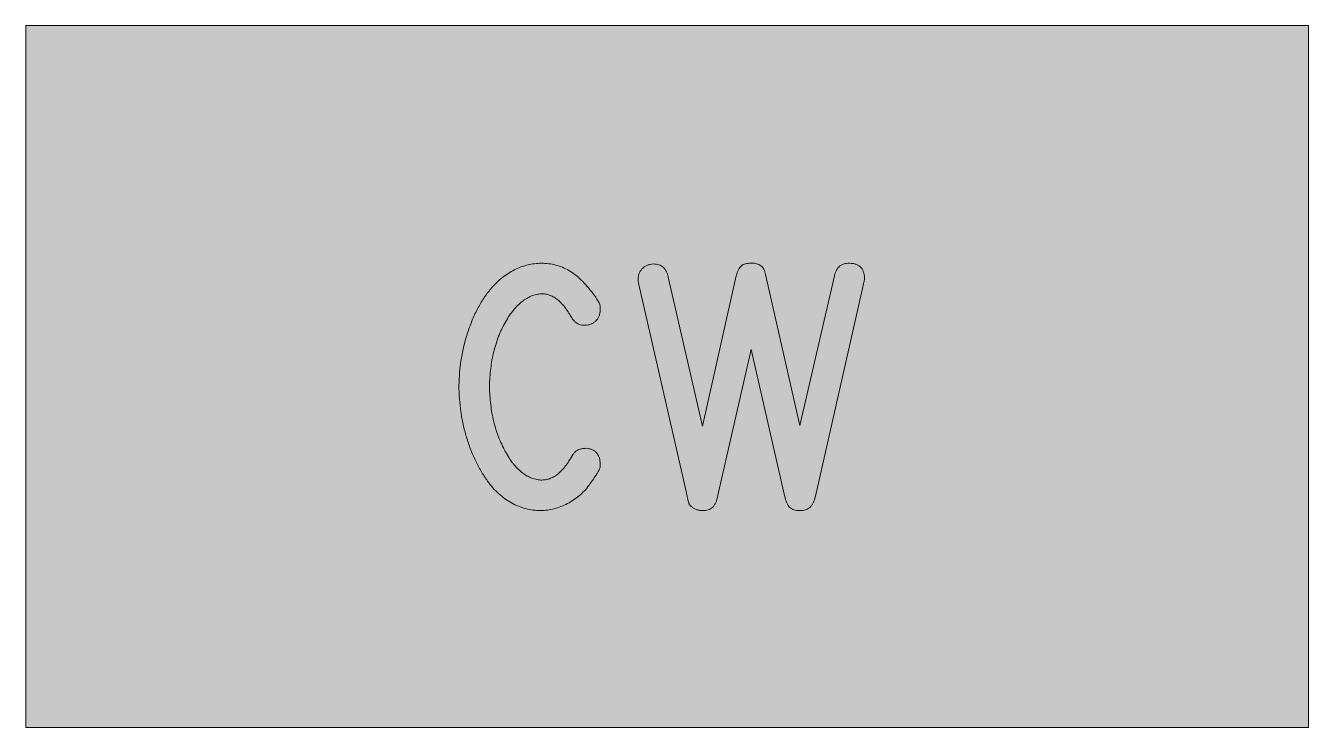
# Model space of a CAD drawing. Header units: inches. Extents: x 98.4 to 111.9, y 145 to 152.4.
import ezdxf

# ---------------------------------------------------------------- set-up
doc = ezdxf.new("R2010")
doc.units = ezdxf.units.IN
doc.header["$MEASUREMENT"] = 0

# ---------------------------------------------------------------- blocks, each defined once
blk = doc.blocks.new('block 2')
at = {"true_color": 0xffffff}
h = blk.add_hatch(color=7, dxfattribs=at)
h.dxf.hatch_style = 2
h.paths.add_polyline_path([(98.397, 152.379), (98.397, 145.013), (111.859, 145.013), (111.859, 152.379)])
at = {"color": 7, "lineweight": 5, "true_color": 0xffffff}
blk.add_lwpolyline([(98.397, 152.379), (98.397, 145.013), (111.859, 145.013), (111.859, 152.379), (98.397, 152.379)], dxfattribs=at)
blk = doc.blocks.new('block 3')
at = {"color": 7, "lineweight": 5, "true_color": 0xffffff}
blk.add_open_spline([(104.275, 147.942), (104.286, 147.941), (104.298, 147.94), (104.309, 147.938), (104.319, 147.936), (104.33, 147.933), (104.339, 147.929), (104.348, 147.925), (104.357, 147.921), (104.365, 147.916), (104.372, 147.91), (104.38, 147.905), (104.386, 147.898), (104.393, 147.891), (104.398, 147.884), (104.403, 147.875), (104.408, 147.867), (104.412, 147.858), (104.415, 147.849), (104.419, 147.839), (104.422, 147.828), (104.423, 147.817), (104.425, 147.805), (104.426, 147.793), (104.427, 147.781), (104.427, 147.769), (104.428, 147.757), (104.426, 147.744), (104.423, 147.732), (104.419, 147.72), (104.413, 147.708), (104.408, 147.701), (104.404, 147.693), (104.399, 147.686), (104.392, 147.675), (104.385, 147.663), (104.378, 147.652), (104.368, 147.638), (104.358, 147.623), (104.348, 147.609), (104.335, 147.591), (104.322, 147.573), (104.31, 147.555), (104.294, 147.535), (104.279, 147.515), (104.262, 147.497), (104.245, 147.479), (104.227, 147.462), (104.208, 147.446), (104.189, 147.43), (104.169, 147.415), (104.148, 147.401), (104.127, 147.386), (104.105, 147.374), (104.083, 147.362), (104.06, 147.35), (104.038, 147.339), (104.014, 147.33), (103.991, 147.321), (103.968, 147.314), (103.945, 147.308), (103.921, 147.301), (103.898, 147.296), (103.874, 147.293), (103.85, 147.29), (103.827, 147.289), (103.803, 147.288), (103.776, 147.289), (103.749, 147.29), (103.723, 147.293), (103.697, 147.297), (103.67, 147.302), (103.645, 147.309), (103.619, 147.315), (103.594, 147.324), (103.569, 147.334), (103.544, 147.344), (103.519, 147.355), (103.496, 147.369), (103.472, 147.382), (103.449, 147.397), (103.426, 147.413), (103.404, 147.43), (103.382, 147.447), (103.361, 147.466), (103.34, 147.485), (103.319, 147.505), (103.301, 147.527), (103.281, 147.55), (103.263, 147.573), (103.245, 147.597), (103.221, 147.632), (103.198, 147.666), (103.177, 147.702), (103.155, 147.739), (103.135, 147.777), (103.117, 147.815), (103.098, 147.854), (103.081, 147.894), (103.066, 147.934), (103.05, 147.976), (103.035, 148.018), (103.023, 148.061), (103.01, 148.105), (102.999, 148.148), (102.989, 148.193), (102.979, 148.237), (102.971, 148.282), (102.965, 148.326), (102.958, 148.371), (102.953, 148.417), (102.949, 148.462), (102.946, 148.508), (102.945, 148.553), (102.944, 148.599), (102.946, 148.649), (102.947, 148.698), (102.951, 148.747), (102.955, 148.796), (102.962, 148.844), (102.97, 148.893), (102.979, 148.941), (102.989, 148.989), (103.001, 149.037), (103.013, 149.084), (103.027, 149.132), (103.043, 149.178), (103.059, 149.224), (103.076, 149.269), (103.095, 149.313), (103.113, 149.354), (103.133, 149.395), (103.155, 149.435), (103.176, 149.473), (103.198, 149.509), (103.223, 149.544), (103.247, 149.578), (103.273, 149.609), (103.299, 149.641), (103.318, 149.66), (103.337, 149.679), (103.357, 149.698), (103.376, 149.715), (103.396, 149.731), (103.416, 149.747), (103.436, 149.761), (103.456, 149.775), (103.477, 149.788), (103.498, 149.8), (103.518, 149.812), (103.54, 149.822), (103.561, 149.832), (103.582, 149.841), (103.604, 149.849), (103.626, 149.856), (103.648, 149.863), (103.67, 149.868), (103.692, 149.873), (103.715, 149.877), (103.737, 149.88), (103.761, 149.883), (103.784, 149.884), (103.807, 149.885), (103.807, 149.885), (103.807, 149.884), (103.807, 149.884), (103.833, 149.884), (103.86, 149.883), (103.886, 149.88), (103.911, 149.877), (103.936, 149.872), (103.96, 149.866), (103.985, 149.86), (104.008, 149.852), (104.032, 149.842), (104.055, 149.833), (104.077, 149.821), (104.099, 149.808), (104.121, 149.795), (104.143, 149.78), (104.164, 149.764), (104.186, 149.747), (104.207, 149.728), (104.227, 149.708), (104.249, 149.687), (104.271, 149.665), (104.291, 149.642), (104.312, 149.617), (104.333, 149.59), (104.353, 149.564), (104.36, 149.554), (104.367, 149.544), (104.375, 149.534), (104.381, 149.526), (104.387, 149.518), (104.393, 149.509), (104.397, 149.502), (104.402, 149.495), (104.406, 149.487), (104.409, 149.481), (104.412, 149.476), (104.415, 149.47), (104.42, 149.459), (104.423, 149.448), (104.425, 149.436), (104.427, 149.425), (104.427, 149.413), (104.427, 149.401), (104.427, 149.389), (104.426, 149.377), (104.424, 149.365), (104.422, 149.354), (104.419, 149.344), (104.415, 149.334), (104.412, 149.323), (104.407, 149.314), (104.401, 149.305), (104.396, 149.296), (104.389, 149.288), (104.382, 149.28), (104.375, 149.273), (104.367, 149.266), (104.358, 149.261), (104.35, 149.255), (104.341, 149.25), (104.332, 149.247), (104.322, 149.243), (104.311, 149.239), (104.301, 149.238), (104.29, 149.236), (104.278, 149.235), (104.267, 149.234), (104.252, 149.234), (104.236, 149.235), (104.221, 149.238), (104.207, 149.241), (104.193, 149.247), (104.181, 149.256), (104.167, 149.264), (104.156, 149.276), (104.146, 149.288), (104.134, 149.302), (104.125, 149.318), (104.115, 149.334), (104.104, 149.352), (104.093, 149.37), (104.081, 149.388), (104.07, 149.405), (104.058, 149.421), (104.046, 149.436), (104.034, 149.45), (104.022, 149.463), (104.009, 149.476), (103.997, 149.487), (103.985, 149.499), (103.972, 149.509), (103.959, 149.518), (103.946, 149.526), (103.933, 149.533), (103.92, 149.54), (103.907, 149.547), (103.893, 149.551), (103.88, 149.556), (103.866, 149.559), (103.853, 149.561), (103.839, 149.563), (103.825, 149.563), (103.811, 149.564), (103.793, 149.562), (103.775, 149.56), (103.757, 149.557), (103.739, 149.553), (103.722, 149.547), (103.705, 149.541), (103.688, 149.534), (103.671, 149.525), (103.655, 149.516), (103.638, 149.506), (103.622, 149.495), (103.607, 149.483), (103.591, 149.47), (103.575, 149.457), (103.56, 149.442), (103.544, 149.426), (103.529, 149.41), (103.516, 149.392), (103.501, 149.373), (103.487, 149.354), (103.473, 149.334), (103.459, 149.312), (103.445, 149.29), (103.432, 149.267), (103.419, 149.243), (103.406, 149.219), (103.394, 149.194), (103.382, 149.169), (103.371, 149.144), (103.361, 149.118), (103.351, 149.092), (103.342, 149.066), (103.334, 149.039), (103.325, 149.012), (103.317, 148.984), (103.31, 148.956), (103.303, 148.928), (103.297, 148.899), (103.291, 148.87), (103.286, 148.84), (103.282, 148.81), (103.278, 148.78), (103.274, 148.75), (103.271, 148.719), (103.269, 148.688), (103.267, 148.656), (103.266, 148.623), (103.264, 148.591), (103.266, 148.559), (103.267, 148.527), (103.269, 148.495), (103.271, 148.464), (103.274, 148.433), (103.278, 148.402), (103.282, 148.371), (103.286, 148.341), (103.291, 148.311), (103.297, 148.282), (103.303, 148.253), (103.31, 148.225), (103.316, 148.197), (103.324, 148.169), (103.333, 148.141), (103.341, 148.114), (103.35, 148.088), (103.36, 148.061), (103.37, 148.035), (103.381, 148.009), (103.393, 147.984), (103.404, 147.959), (103.417, 147.935), (103.43, 147.91), (103.442, 147.887), (103.456, 147.865), (103.47, 147.843), (103.483, 147.822), (103.497, 147.803), (103.512, 147.783), (103.526, 147.766), (103.541, 147.749), (103.556, 147.733), (103.571, 147.718), (103.586, 147.704), (103.602, 147.691), (103.617, 147.679), (103.633, 147.668), (103.649, 147.658), (103.665, 147.648), (103.681, 147.64), (103.698, 147.633), (103.715, 147.626), (103.732, 147.621), (103.75, 147.617), (103.767, 147.613), (103.785, 147.611), (103.803, 147.609), (103.819, 147.609), (103.834, 147.61), (103.85, 147.612), (103.865, 147.614), (103.88, 147.618), (103.895, 147.623), (103.909, 147.628), (103.923, 147.634), (103.937, 147.641), (103.951, 147.649), (103.964, 147.658), (103.977, 147.668), (103.991, 147.679), (104.004, 147.691), (104.016, 147.704), (104.031, 147.719), (104.044, 147.734), (104.057, 147.751), (104.072, 147.77), (104.086, 147.789), (104.099, 147.809), (104.114, 147.832), (104.128, 147.856), (104.142, 147.879), (104.149, 147.888), (104.156, 147.898), (104.164, 147.905), (104.173, 147.913), (104.183, 147.919), (104.194, 147.925), (104.206, 147.93), (104.218, 147.934), (104.231, 147.937), (104.245, 147.94), (104.26, 147.941), (104.275, 147.942)], degree=3, knots=[0, 0, 0, 0, 1, 1, 1, 2, 2, 2, 3, 3, 3, 4, 4, 4, 5, 5, 5, 6, 6, 6, 7, 7, 7, 8, 8, 8, 9, 9, 9, 10, 10, 10, 11, 11, 11, 12, 12, 12, 13, 13, 13, 14, 14, 14, 15, 15, 15, 16, 16, 16, 17, 17, 17, 18, 18, 18, 19, 19, 19, 20, 20, 20, 21, 21, 21, 22, 22, 22, 23, 23, 23, 24, 24, 24, 25, 25, 25, 26, 26, 26, 27, 27, 27, 28, 28, 28, 29, 29, 29, 30, 30, 30, 31, 31, 31, 32, 32, 32, 33, 33, 33, 34, 34, 34, 35, 35, 35, 36, 36, 36, 37, 37, 37, 38, 38, 38, 39, 39, 39, 40, 40, 40, 41, 41, 41, 42, 42, 42, 43, 43, 43, 44, 44, 44, 45, 45, 45, 46, 46, 46, 47, 47, 47, 48, 48, 48, 49, 49, 49, 50, 50, 50, 51, 51, 51, 52, 52, 52, 53, 53, 53, 54, 54, 54, 55, 55, 55, 56, 56, 56, 57, 57, 57, 58, 58, 58, 59, 59, 59, 60, 60, 60, 61, 61, 61, 62, 62, 62, 63, 63, 63, 64, 64, 64, 65, 65, 65, 66, 66, 66, 67, 67, 67, 68, 68, 68, 69, 69, 69, 70, 70, 70, 71, 71, 71, 72, 72, 72, 73, 73, 73, 74, 74, 74, 75, 75, 75, 76, 76, 76, 77, 77, 77, 78, 78, 78, 79, 79, 79, 80, 80, 80, 81, 81, 81, 82, 82, 82, 83, 83, 83, 84, 84, 84, 85, 85, 85, 86, 86, 86, 87, 87, 87, 88, 88, 88, 89, 89, 89, 90, 90, 90, 91, 91, 91, 92, 92, 92, 93, 93, 93, 94, 94, 94, 95, 95, 95, 96, 96, 96, 97, 97, 97, 98, 98, 98, 99, 99, 99, 100, 100, 100, 101, 101, 101, 102, 102, 102, 103, 103, 103, 104, 104, 104, 105, 105, 105, 106, 106, 106, 107, 107, 107, 108, 108, 108, 109, 109, 109, 110, 110, 110, 111, 111, 111, 112, 112, 112, 113, 113, 113, 114, 114, 114, 115, 115, 115, 116, 116, 116, 117, 117, 117, 118, 118, 118, 119, 119, 119, 120, 120, 120, 121, 121, 121, 122, 122, 122, 123, 123, 123, 124, 124, 124, 125, 125, 125, 126, 126, 126, 127, 127, 127, 128, 128, 128, 129, 129, 129, 130, 130, 130, 131, 131, 131, 132, 132, 132, 133, 133, 133, 133], dxfattribs=at)
blk = doc.blocks.new('block 4')
at = {"color": 7, "lineweight": 5, "true_color": 0xffffff}
blk.add_open_spline([(106.011, 148.979), (106.011, 148.979), (105.663, 147.449), (105.663, 147.449), (105.66, 147.435), (105.656, 147.421), (105.652, 147.407), (105.649, 147.395), (105.644, 147.383), (105.639, 147.372), (105.635, 147.362), (105.629, 147.353), (105.623, 147.344), (105.618, 147.336), (105.613, 147.329), (105.606, 147.322), (105.6, 147.316), (105.593, 147.311), (105.585, 147.307), (105.577, 147.303), (105.569, 147.299), (105.56, 147.296), (105.551, 147.293), (105.542, 147.291), (105.532, 147.29), (105.521, 147.289), (105.51, 147.289), (105.499, 147.288), (105.487, 147.289), (105.476, 147.29), (105.464, 147.292), (105.454, 147.294), (105.443, 147.296), (105.433, 147.3), (105.424, 147.304), (105.415, 147.308), (105.406, 147.314), (105.398, 147.319), (105.39, 147.326), (105.382, 147.332), (105.377, 147.336), (105.372, 147.34), (105.368, 147.344), (105.364, 147.35), (105.36, 147.357), (105.358, 147.363), (105.356, 147.369), (105.355, 147.374), (105.354, 147.379), (105.352, 147.387), (105.349, 147.395), (105.347, 147.402), (105.345, 147.413), (105.342, 147.423), (105.34, 147.434), (105.337, 147.447), (105.334, 147.46), (105.332, 147.473), (105.332, 147.473), (104.84, 149.63), (104.84, 149.63), (104.837, 149.64), (104.835, 149.65), (104.833, 149.66), (104.831, 149.668), (104.829, 149.675), (104.827, 149.682), (104.826, 149.688), (104.826, 149.694), (104.825, 149.7), (104.825, 149.705), (104.824, 149.711), (104.824, 149.716), (104.825, 149.727), (104.826, 149.738), (104.827, 149.749), (104.829, 149.759), (104.832, 149.77), (104.837, 149.779), (104.84, 149.789), (104.845, 149.798), (104.851, 149.806), (104.856, 149.815), (104.863, 149.823), (104.87, 149.83), (104.878, 149.838), (104.886, 149.844), (104.895, 149.85), (104.903, 149.856), (104.912, 149.86), (104.922, 149.864), (104.931, 149.868), (104.941, 149.871), (104.952, 149.873), (104.962, 149.875), (104.973, 149.876), (104.984, 149.877), (104.995, 149.876), (105.005, 149.876), (105.015, 149.875), (105.024, 149.874), (105.033, 149.872), (105.042, 149.869), (105.05, 149.866), (105.059, 149.862), (105.066, 149.858), (105.074, 149.854), (105.081, 149.849), (105.087, 149.843), (105.094, 149.838), (105.1, 149.831), (105.105, 149.824), (105.111, 149.817), (105.116, 149.809), (105.12, 149.8), (105.125, 149.791), (105.128, 149.782), (105.132, 149.772), (105.135, 149.762), (105.138, 149.751), (105.141, 149.74), (105.141, 149.74), (105.499, 148.176), (105.499, 148.176), (105.499, 148.176), (105.854, 149.751), (105.854, 149.751), (105.858, 149.762), (105.861, 149.774), (105.865, 149.786), (105.869, 149.796), (105.872, 149.806), (105.877, 149.816), (105.882, 149.824), (105.887, 149.832), (105.892, 149.839), (105.897, 149.845), (105.903, 149.851), (105.909, 149.857), (105.915, 149.862), (105.921, 149.866), (105.928, 149.87), (105.936, 149.874), (105.944, 149.876), (105.952, 149.878), (105.961, 149.881), (105.97, 149.882), (105.979, 149.883), (105.989, 149.884), (106, 149.884), (106.01, 149.884), (106.02, 149.885), (106.03, 149.885), (106.041, 149.884), (106.05, 149.884), (106.059, 149.882), (106.068, 149.88), (106.076, 149.878), (106.084, 149.875), (106.092, 149.871), (106.099, 149.868), (106.106, 149.864), (106.113, 149.859), (106.119, 149.854), (106.125, 149.848), (106.13, 149.842), (106.136, 149.835), (106.14, 149.828), (106.144, 149.821), (106.149, 149.813), (106.152, 149.804), (106.155, 149.795), (106.158, 149.786), (106.161, 149.776), (106.163, 149.766), (106.163, 149.766), (106.522, 148.182), (106.522, 148.182), (106.522, 148.182), (106.884, 149.754), (106.884, 149.754), (106.887, 149.765), (106.89, 149.775), (106.894, 149.785), (106.897, 149.794), (106.901, 149.804), (106.906, 149.812), (106.91, 149.82), (106.915, 149.828), (106.921, 149.835), (106.927, 149.841), (106.933, 149.847), (106.939, 149.853), (106.946, 149.858), (106.953, 149.863), (106.961, 149.867), (106.969, 149.871), (106.977, 149.875), (106.986, 149.877), (106.995, 149.88), (107.004, 149.882), (107.013, 149.883), (107.023, 149.884), (107.034, 149.884), (107.044, 149.884), (107.056, 149.884), (107.068, 149.883), (107.079, 149.882), (107.09, 149.88), (107.1, 149.878), (107.11, 149.874), (107.119, 149.871), (107.127, 149.867), (107.136, 149.862), (107.144, 149.857), (107.151, 149.852), (107.158, 149.846), (107.164, 149.839), (107.17, 149.832), (107.175, 149.825), (107.18, 149.817), (107.184, 149.808), (107.188, 149.799), (107.192, 149.789), (107.195, 149.779), (107.197, 149.769), (107.199, 149.757), (107.2, 149.746), (107.201, 149.734), (107.2, 149.729), (107.2, 149.724), (107.2, 149.719), (107.2, 149.713), (107.199, 149.708), (107.198, 149.703), (107.197, 149.696), (107.196, 149.69), (107.194, 149.683), (107.191, 149.673), (107.188, 149.662), (107.185, 149.652), (107.185, 149.652), (106.685, 147.439), (106.685, 147.439), (106.682, 147.426), (106.679, 147.414), (106.675, 147.402), (106.671, 147.391), (106.667, 147.38), (106.661, 147.37), (106.657, 147.361), (106.652, 147.352), (106.646, 147.344), (106.64, 147.336), (106.634, 147.329), (106.627, 147.322), (106.621, 147.316), (106.613, 147.31), (106.606, 147.306), (106.598, 147.301), (106.59, 147.298), (106.582, 147.295), (106.573, 147.292), (106.564, 147.29), (106.555, 147.289), (106.545, 147.288), (106.535, 147.288), (106.525, 147.288), (106.514, 147.288), (106.503, 147.288), (106.492, 147.29), (106.482, 147.29), (106.472, 147.292), (106.463, 147.295), (106.454, 147.298), (106.445, 147.301), (106.437, 147.306), (106.43, 147.31), (106.423, 147.315), (106.417, 147.321), (106.411, 147.327), (106.405, 147.334), (106.4, 147.341), (106.394, 147.35), (106.389, 147.359), (106.385, 147.369), (106.38, 147.38), (106.376, 147.392), (106.372, 147.404), (106.368, 147.418), (106.365, 147.432), (106.362, 147.446), (106.362, 147.446), (106.011, 148.979), (106.011, 148.979)], degree=3, knots=[0, 0, 0, 0, 1, 1, 1, 2, 2, 2, 3, 3, 3, 4, 4, 4, 5, 5, 5, 6, 6, 6, 7, 7, 7, 8, 8, 8, 9, 9, 9, 10, 10, 10, 11, 11, 11, 12, 12, 12, 13, 13, 13, 14, 14, 14, 15, 15, 15, 16, 16, 16, 17, 17, 17, 18, 18, 18, 19, 19, 19, 20, 20, 20, 21, 21, 21, 22, 22, 22, 23, 23, 23, 24, 24, 24, 25, 25, 25, 26, 26, 26, 27, 27, 27, 28, 28, 28, 29, 29, 29, 30, 30, 30, 31, 31, 31, 32, 32, 32, 33, 33, 33, 34, 34, 34, 35, 35, 35, 36, 36, 36, 37, 37, 37, 38, 38, 38, 39, 39, 39, 40, 40, 40, 41, 41, 41, 42, 42, 42, 43, 43, 43, 44, 44, 44, 45, 45, 45, 46, 46, 46, 47, 47, 47, 48, 48, 48, 49, 49, 49, 50, 50, 50, 51, 51, 51, 52, 52, 52, 53, 53, 53, 54, 54, 54, 55, 55, 55, 56, 56, 56, 57, 57, 57, 58, 58, 58, 59, 59, 59, 60, 60, 60, 61, 61, 61, 62, 62, 62, 63, 63, 63, 64, 64, 64, 65, 65, 65, 66, 66, 66, 67, 67, 67, 68, 68, 68, 69, 69, 69, 70, 70, 70, 71, 71, 71, 72, 72, 72, 73, 73, 73, 74, 74, 74, 75, 75, 75, 76, 76, 76, 77, 77, 77, 78, 78, 78, 79, 79, 79, 80, 80, 80, 81, 81, 81, 82, 82, 82, 83, 83, 83, 84, 84, 84, 85, 85, 85, 86, 86, 86, 87, 87, 87, 88, 88, 88, 89, 89, 89, 90, 90, 90, 91, 91, 91, 92, 92, 92, 93, 93, 93, 94, 94, 94, 95, 95, 95, 96, 96, 96, 97, 97, 97, 98, 98, 98, 98], dxfattribs=at)

msp = doc.modelspace()

# ---------------------------------------------------------------- block references
for name in ['block 2', 'block 3', 'block 4']:
    msp.add_blockref(name, (0, 0))

doc.saveas('drawing.dxf')
